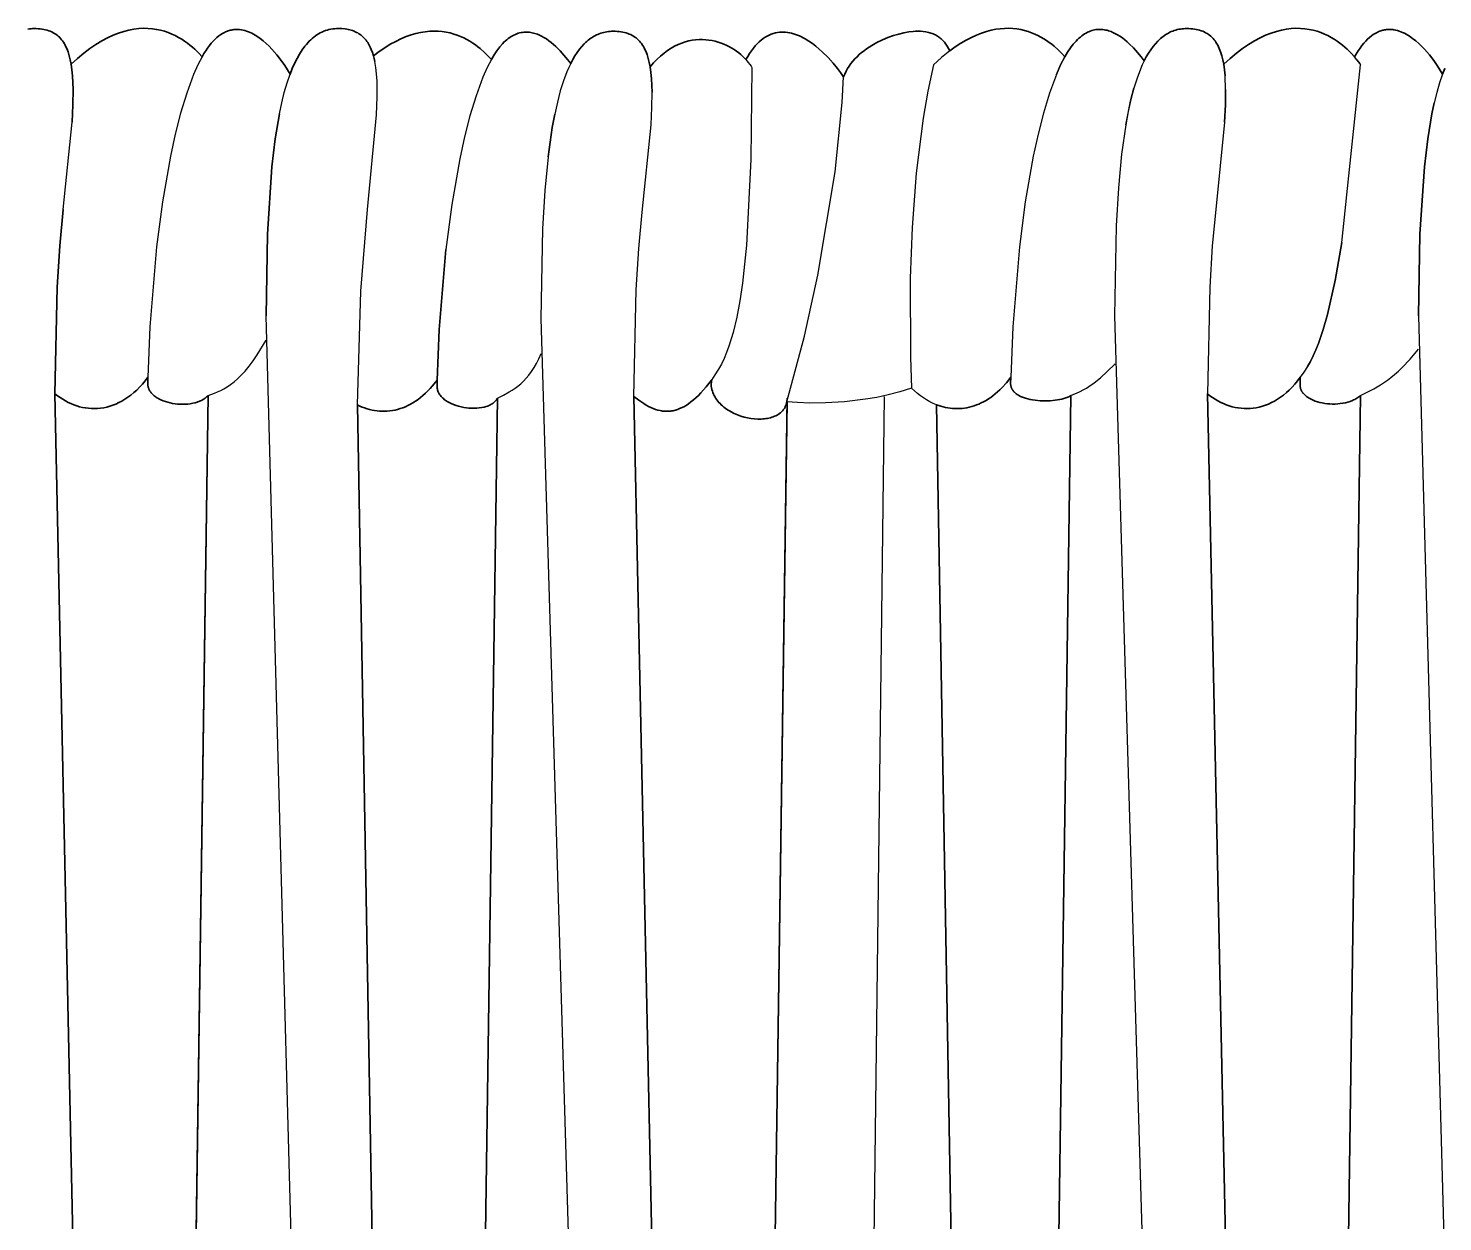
# Model space of a CAD drawing. Header units: millimetres. Extents: x 0 to 1881, y -1115 to 723.
# Drawn here: x 1250.3 to 1343.1, y -462.5 to -384.2 of the extents above; entities that cross this region are included whole.
import ezdxf

# ---------------------------------------------------------------- set-up
doc = ezdxf.new("R2010")
doc.units = ezdxf.units.MM
doc.layers.add('Blocks', color=7, linetype='Continuous')
doc.layers.add('Blocks$Inner', color=7, linetype='Continuous', lineweight=25, true_color=0x007f00)
doc.layers.add('Blocks$Outline', color=7, linetype='Continuous', lineweight=35, true_color=0xff3f3f)

# ---------------------------------------------------------------- blocks, each defined once
blk = doc.blocks.new('PK4 Lounge Chair Top')
at = {"layer": 'Blocks$Inner'}
for p, q in [((138.8, 282.122), (138.748, 282.216)), ((159.272, 80.002), (162.163, 282.222))]:
    blk.add_line(p, q, dxfattribs=at)
for points in [[(96.645, 226.919), (95.462, 282.337), (95.618, 289.338), (95.784, 292.056), (96.01, 294.424), (96.588, 300.17), (96.646, 301.297), (96.66, 302.304), (96.623, 303.194), (96.584, 303.596), (96.53, 303.969), (96.474, 304.256), (96.407, 304.524), (96.329, 304.772), (96.286, 304.89), (96.24, 305.002), (96.19, 305.11), (96.138, 305.213), (96.083, 305.311), (96.024, 305.405), (95.962, 305.494), (95.897, 305.578), (95.828, 305.657), (95.757, 305.732), (95.681, 305.802), (95.603, 305.868), (95.52, 305.929), (95.435, 305.985), (95.345, 306.037), (95.252, 306.084), (95.155, 306.127), (95.055, 306.165), (94.95, 306.199), (94.842, 306.228), (94.73, 306.252), (94.614, 306.273), (94.494, 306.288), (94.37, 306.299), (94.242, 306.306), (94.109, 306.308), (94.001, 306.306), (93.895, 306.3), (93.79, 306.29), (93.686, 306.276)], [(105.119, 304.454), (104.902, 304.694), (104.639, 304.953), (104.491, 305.087), (104.331, 305.221), (104.161, 305.353), (103.979, 305.484), (103.786, 305.61), (103.583, 305.731), (103.368, 305.845), (103.143, 305.95), (102.908, 306.045), (102.661, 306.129), (102.405, 306.2), (102.138, 306.256), (101.861, 306.296), (101.573, 306.319), (101.276, 306.323), (100.969, 306.307), (100.651, 306.268), (100.324, 306.206), (99.987, 306.119), (99.64, 306.006), (99.284, 305.865), (98.918, 305.694), (98.543, 305.493), (98.159, 305.259), (97.766, 304.991), (97.363, 304.688), (96.951, 304.347), (96.53, 303.969), (96.486, 303.931)], [(111.172, 219.808), (109.321, 287.451), (109.416, 292.82), (109.705, 297.222), (109.926, 299.074), (110.198, 300.702), (110.353, 301.434), (110.522, 302.111), (110.705, 302.735), (110.901, 303.307), (110.728, 303.597), (110.549, 303.873), (110.315, 304.206), (110.031, 304.574), (109.703, 304.954), (109.524, 305.141), (109.336, 305.323), (109.139, 305.497), (108.934, 305.66), (108.722, 305.808), (108.614, 305.877), (108.504, 305.941), (108.392, 305.999), (108.28, 306.053), (108.165, 306.101), (108.05, 306.143), (107.933, 306.179), (107.816, 306.208), (107.697, 306.23), (107.577, 306.245), (107.457, 306.252), (107.336, 306.251), (107.275, 306.248), (107.214, 306.242), (107.153, 306.234), (107.091, 306.224), (107.03, 306.211), (106.969, 306.197), (106.845, 306.16), (106.783, 306.138), (106.722, 306.113), (106.66, 306.086), (106.598, 306.057), (106.473, 305.99), (106.349, 305.911), (106.225, 305.822), (106.101, 305.721), (105.976, 305.608), (105.853, 305.483), (105.729, 305.345), (105.606, 305.194), (105.483, 305.03), (105.361, 304.853), (105.24, 304.661), (105.119, 304.454), (104.84, 303.918), (104.568, 303.298), (104.119, 302.076), (103.716, 300.76), (103.358, 299.369), (103.041, 297.924), (102.52, 294.946), (102.136, 291.983), (101.696, 286.729), (101.561, 283.418), (101.383, 283.187), (101.202, 282.972), (101.018, 282.771), (100.832, 282.584), (100.642, 282.411), (100.451, 282.253), (100.257, 282.108), (100.062, 281.977), (99.865, 281.86), (99.667, 281.755), (99.468, 281.663)], [(116.294, 226.919), (115.324, 281.603), (115.542, 289.083), (115.977, 294.424), (116.583, 300.645), (116.625, 301.827), (116.609, 302.864), (116.577, 303.329), (116.527, 303.759), (116.46, 304.155), (116.419, 304.339), (116.373, 304.516), (116.306, 304.735), (116.229, 304.939), (116.188, 305.036), (116.144, 305.13), (116.097, 305.219), (116.049, 305.305), (115.997, 305.388), (115.944, 305.467), (115.888, 305.542), (115.829, 305.614), (115.768, 305.682), (115.705, 305.746), (115.638, 305.807), (115.569, 305.865), (115.497, 305.919), (115.423, 305.969), (115.346, 306.016), (115.266, 306.059), (115.183, 306.099), (115.098, 306.136), (115.009, 306.169), (114.917, 306.198), (114.823, 306.224), (114.725, 306.246), (114.625, 306.265), (114.521, 306.281), (114.305, 306.301), (114.075, 306.308), (113.948, 306.305), (113.822, 306.297), (113.698, 306.283), (113.576, 306.263), (113.456, 306.237), (113.338, 306.206), (113.222, 306.169), (113.107, 306.126), (112.995, 306.078), (112.884, 306.023), (112.775, 305.963), (112.668, 305.897), (112.563, 305.824), (112.459, 305.746), (112.358, 305.663), (112.258, 305.573), (112.16, 305.477), (112.064, 305.375), (111.969, 305.267), (111.877, 305.153), (111.697, 304.907), (111.524, 304.637), (111.358, 304.341), (111.199, 304.022), (111.047, 303.677), (110.902, 303.305), (110.903, 303.304), (110.903, 303.302), (110.906, 303.298), (110.904, 303.3), (110.903, 303.302), (110.902, 303.304), (110.901, 303.307)], [(124.113, 304.277), (123.911, 304.501), (123.669, 304.742), (123.388, 304.991), (123.232, 305.116), (123.067, 305.239), (122.892, 305.359), (122.708, 305.475), (122.514, 305.586), (122.311, 305.69), (122.098, 305.786), (121.876, 305.873), (121.644, 305.95), (121.404, 306.016), (121.155, 306.069), (120.896, 306.108), (120.629, 306.133), (120.353, 306.14), (120.068, 306.131), (119.774, 306.102), (119.472, 306.053), (119.161, 305.984), (118.841, 305.891), (118.513, 305.776), (118.177, 305.635), (117.833, 305.468), (117.48, 305.274), (117.119, 305.052), (116.75, 304.799), (116.373, 304.516), (116.419, 304.34), (116.46, 304.155)], [(129.322, 304.009), (129.115, 304.284), (128.881, 304.569), (128.624, 304.855), (128.344, 305.132), (128.198, 305.265), (128.046, 305.391), (127.89, 305.511), (127.73, 305.622), (127.566, 305.725), (127.399, 305.816), (127.229, 305.896), (127.143, 305.931), (127.056, 305.962), (126.968, 305.99), (126.88, 306.015), (126.791, 306.035), (126.702, 306.052), (126.612, 306.064), (126.521, 306.072), (126.43, 306.076), (126.339, 306.075), (126.247, 306.069), (126.155, 306.058), (126.063, 306.043), (125.97, 306.022), (125.878, 305.995), (125.785, 305.964), (125.691, 305.926), (125.598, 305.883), (125.504, 305.834), (125.411, 305.778), (125.317, 305.717), (125.224, 305.649), (125.13, 305.574), (125.036, 305.493), (124.943, 305.405), (124.85, 305.31), (124.664, 305.098), (124.479, 304.856), (124.295, 304.583), (124.113, 304.277), (123.835, 303.741), (123.562, 303.12), (123.113, 301.899), (122.71, 300.583), (122.352, 299.192), (122.035, 297.747), (121.514, 294.769), (121.13, 291.806)], [(140.821, 304.277), (140.719, 304.39), (140.607, 304.502), (140.484, 304.613), (140.352, 304.721), (140.211, 304.827), (140.062, 304.928), (139.904, 305.025), (139.739, 305.117), (139.566, 305.203), (139.386, 305.282), (139.2, 305.354), (139.007, 305.418), (138.809, 305.472), (138.606, 305.517), (138.398, 305.551), (138.186, 305.574), (137.969, 305.585), (137.749, 305.583), (137.526, 305.567), (137.301, 305.538), (137.073, 305.493), (136.843, 305.432), (136.612, 305.355), (136.38, 305.261), (136.147, 305.148), (135.915, 305.017), (135.682, 304.866), (135.451, 304.695), (135.22, 304.503), (134.991, 304.289), (134.764, 304.052), (134.54, 303.792), (134.593, 303.419), (134.632, 303.017), (134.669, 302.127), (134.632, 303.018), (134.593, 303.419), (134.54, 303.792), (134.484, 304.079), (134.417, 304.347), (134.339, 304.596), (134.296, 304.713), (134.249, 304.825), (134.2, 304.933), (134.147, 305.036), (134.092, 305.134), (134.033, 305.228), (133.971, 305.317), (133.906, 305.401), (133.838, 305.48), (133.766, 305.555), (133.691, 305.625), (133.612, 305.691), (133.53, 305.752), (133.444, 305.808), (133.354, 305.86), (133.261, 305.907), (133.165, 305.95), (133.064, 305.988), (132.96, 306.022), (132.852, 306.051), (132.74, 306.075), (132.624, 306.096), (132.503, 306.111), (132.379, 306.122), (132.251, 306.129), (132.119, 306.131), (132.011, 306.129), (131.904, 306.123), (131.799, 306.113), (131.696, 306.099), (131.594, 306.081), (131.492, 306.058), (131.393, 306.032), (131.295, 306.001), (131.198, 305.967), (131.102, 305.928), (131.008, 305.885), (130.915, 305.838), (130.823, 305.787), (130.733, 305.731), (130.643, 305.672), (130.556, 305.608), (130.469, 305.54), (130.384, 305.468), (130.3, 305.391), (130.217, 305.311), (130.056, 305.137), (129.899, 304.946), (129.748, 304.737), (129.601, 304.512), (129.459, 304.269), (129.322, 304.009), (129.198, 303.749), (129.079, 303.473), (128.852, 302.874), (128.642, 302.21), (128.449, 301.48)], [(147.239, 303.127), (147.238, 303.128), (147.237, 303.13), (147.217, 303.163), (147.176, 303.224), (147.037, 303.42), (146.827, 303.696), (146.552, 304.029), (146.221, 304.397), (145.839, 304.777), (145.631, 304.964), (145.414, 305.146), (145.188, 305.32), (144.954, 305.483), (144.712, 305.632), (144.589, 305.7), (144.464, 305.764), (144.338, 305.823), (144.211, 305.876), (144.083, 305.924), (143.953, 305.966), (143.823, 306.002), (143.691, 306.031), (143.56, 306.054), (143.427, 306.068), (143.294, 306.075), (143.161, 306.074), (143.027, 306.065), (142.893, 306.047), (142.759, 306.02), (142.625, 305.983), (142.492, 305.937), (142.358, 305.88), (142.226, 305.813), (142.093, 305.735), (141.961, 305.645), (141.83, 305.544), (141.7, 305.431), (141.571, 305.306), (141.443, 305.168), (141.316, 305.018), (141.19, 304.854), (141.065, 304.676), (140.943, 304.484), (140.821, 304.277), (140.984, 304.083), (141.092, 303.944), (141.166, 303.84), (141.221, 303.754), (141.14, 297.707), (140.872, 292.098), (140.609, 289.594), (140.436, 288.442), (140.23, 287.365), (139.989, 286.37), (139.711, 285.464), (139.556, 285.047), (139.391, 284.654), (139.215, 284.287), (139.028, 283.947), (138.796, 283.58), (138.557, 283.241), (138.209, 282.795), (137.871, 282.407), (137.704, 282.235), (137.54, 282.076), (137.377, 281.932), (137.216, 281.8), (137.056, 281.683), (136.898, 281.578), (136.741, 281.486), (136.585, 281.408), (136.429, 281.341), (136.352, 281.313), (136.275, 281.287), (136.198, 281.264), (136.121, 281.245), (136.044, 281.228), (135.967, 281.215), (135.891, 281.204), (135.814, 281.196), (135.661, 281.188)], [(154.864, 281.369), (154.707, 281.364), (154.551, 281.367), (154.396, 281.376), (154.241, 281.391), (154.087, 281.413), (153.935, 281.442), (153.783, 281.477), (153.632, 281.518), (153.483, 281.565), (153.335, 281.619), (153.115, 281.71), (152.898, 281.815), (152.687, 281.932), (152.479, 282.062), (152.277, 282.204), (152.08, 282.357), (151.889, 282.522), (151.705, 282.698), (150.932, 282.461), (150.167, 282.264), (149.416, 282.104), (148.682, 281.979), (147.297, 281.813), (146.058, 281.74), (145.012, 281.732), (144.207, 281.761), (143.507, 281.817), (144.665, 286.121), (145.557, 290.126), (146.676, 296.9), (147.143, 301.46), (147.237, 303.13), (147.314, 303.318), (147.401, 303.5), (147.499, 303.676), (147.607, 303.845), (147.724, 304.008), (147.849, 304.165), (147.982, 304.315), (148.122, 304.46), (148.268, 304.598), (148.421, 304.73), (148.58, 304.856), (148.743, 304.976), (148.91, 305.09), (149.081, 305.198), (149.431, 305.396), (149.788, 305.57), (150.148, 305.72), (150.505, 305.846), (150.855, 305.949), (151.193, 306.029), (151.513, 306.086), (151.812, 306.12), (151.952, 306.128), (152.084, 306.131), (152.28, 306.126), (152.467, 306.111), (152.644, 306.086), (152.729, 306.07), (152.812, 306.051), (152.893, 306.03), (152.972, 306.006), (153.049, 305.98), (153.123, 305.951), (153.196, 305.919), (153.266, 305.886), (153.334, 305.849), (153.401, 305.81), (153.465, 305.769), (153.527, 305.725), (153.588, 305.678), (153.646, 305.629), (153.703, 305.577), (153.757, 305.523), (153.81, 305.466), (153.861, 305.407), (153.91, 305.345), (153.957, 305.28), (154.002, 305.214), (154.046, 305.144), (154.129, 304.997), (154.204, 304.84), (153.675, 304.417), (153.131, 303.931), (152.761, 302.206), (152.453, 300.429), (152.002, 296.808), (151.736, 293.249), (151.613, 289.932), (151.626, 284.747), (151.705, 282.698)], [(154.204, 304.84), (154.572, 305.105), (154.932, 305.34), (155.284, 305.547), (155.628, 305.727), (155.964, 305.881), (156.292, 306.009), (156.612, 306.114), (156.924, 306.196), (157.227, 306.257), (157.522, 306.298), (157.809, 306.32), (158.087, 306.324), (158.357, 306.311), (158.618, 306.283), (158.87, 306.24), (159.113, 306.184), (159.348, 306.116), (159.574, 306.037), (159.791, 305.949), (159.998, 305.852), (160.197, 305.748), (160.387, 305.638), (160.567, 305.522), (160.738, 305.403), (160.9, 305.281), (161.052, 305.158), (161.328, 304.912), (161.565, 304.675), (161.764, 304.454), (161.485, 303.918), (161.213, 303.298), (160.764, 302.076), (160.361, 300.76), (160.003, 299.369), (159.685, 297.924), (159.165, 294.946), (158.781, 291.983), (158.341, 286.729), (158.206, 283.418), (157.926, 283.063), (157.639, 282.745), (157.492, 282.599), (157.345, 282.462), (157.195, 282.333), (157.045, 282.213), (156.893, 282.101), (156.74, 281.998), (156.587, 281.903), (156.432, 281.816), (156.276, 281.737), (156.121, 281.666), (155.964, 281.603), (155.807, 281.547), (155.65, 281.499), (155.492, 281.458), (155.335, 281.425), (155.178, 281.399), (155.021, 281.381), (154.863, 281.369), (154.707, 281.364), (154.551, 281.367)], [(161.213, 303.298), (161.485, 303.918), (161.764, 304.454), (161.946, 304.76), (162.13, 305.032), (162.315, 305.274), (162.408, 305.384), (162.501, 305.486), (162.594, 305.582), (162.687, 305.67), (162.781, 305.751), (162.874, 305.826), (162.968, 305.894), (163.062, 305.955), (163.155, 306.011), (163.249, 306.06), (163.342, 306.103), (163.435, 306.141), (163.528, 306.172), (163.621, 306.199), (163.714, 306.219), (163.806, 306.235), (163.898, 306.246), (163.99, 306.252), (164.081, 306.253), (164.172, 306.249), (164.262, 306.241), (164.352, 306.229), (164.442, 306.212), (164.531, 306.192), (164.619, 306.167), (164.707, 306.139), (164.793, 306.108), (164.88, 306.073), (165.05, 305.993), (165.217, 305.901), (165.381, 305.799), (165.541, 305.688), (165.697, 305.568), (165.848, 305.442), (165.995, 305.309), (166.275, 305.032), (166.532, 304.746), (166.766, 304.461), (166.973, 304.186), (166.849, 303.926), (166.73, 303.65), (166.503, 303.051), (166.293, 302.387)], [(172.19, 303.969), (172.244, 303.596), (172.283, 303.194), (172.244, 303.596), (172.19, 303.969), (172.135, 304.256), (172.068, 304.524), (171.99, 304.772), (171.946, 304.89), (171.9, 305.002), (171.851, 305.11), (171.798, 305.213), (171.743, 305.311), (171.684, 305.405), (171.622, 305.494), (171.557, 305.578), (171.489, 305.657), (171.417, 305.732), (171.342, 305.802), (171.263, 305.868), (171.181, 305.929), (171.095, 305.985), (171.005, 306.037), (170.912, 306.084), (170.816, 306.127), (170.715, 306.165), (170.611, 306.199), (170.503, 306.228), (170.391, 306.252), (170.274, 306.273), (170.154, 306.288), (170.03, 306.299), (169.902, 306.306), (169.77, 306.308), (169.662, 306.306), (169.555, 306.3), (169.45, 306.29), (169.347, 306.276), (169.244, 306.258), (169.143, 306.235), (169.044, 306.209), (168.945, 306.178), (168.848, 306.144), (168.753, 306.105), (168.658, 306.062), (168.566, 306.015), (168.474, 305.964), (168.383, 305.908), (168.294, 305.849), (168.207, 305.785), (168.12, 305.717), (168.035, 305.645), (167.868, 305.488), (167.707, 305.314), (167.55, 305.123), (167.399, 304.914), (167.252, 304.689), (167.11, 304.446), (166.973, 304.186)], [(179.941, 292.274), (179.513, 289.771), (179.006, 287.542), (178.718, 286.547), (178.404, 285.641), (178.237, 285.224), (178.063, 284.831), (177.882, 284.464), (177.692, 284.124), (177.882, 284.464), (178.063, 284.831), (178.237, 285.223), (178.404, 285.641), (178.718, 286.547), (179.006, 287.542), (179.513, 289.771), (179.941, 292.274), (181.179, 303.931), (181.123, 304.017), (181.05, 304.121), (180.941, 304.26), (180.779, 304.454), (180.562, 304.694), (180.299, 304.953), (180.151, 305.087), (179.991, 305.221), (179.821, 305.353), (179.639, 305.484), (179.446, 305.61), (179.243, 305.731), (179.028, 305.845), (178.803, 305.95), (178.568, 306.045), (178.322, 306.129), (178.065, 306.2), (177.798, 306.256), (177.521, 306.296), (177.234, 306.319), (176.936, 306.323), (176.629, 306.307), (176.311, 306.268), (175.984, 306.206), (175.647, 306.119), (175.301, 306.006), (174.944, 305.865), (174.579, 305.694), (174.204, 305.493), (173.819, 305.259), (173.426, 304.991), (173.023, 304.688), (172.611, 304.347), (172.19, 303.969), (172.146, 303.931)], [(186.561, 303.307), (186.564, 303.302), (186.564, 303.301), (186.566, 303.298), (186.561, 303.307), (186.388, 303.597), (186.209, 303.873), (185.975, 304.207), (185.691, 304.575), (185.363, 304.954), (185.184, 305.142), (184.995, 305.324), (184.799, 305.498), (184.594, 305.66), (184.382, 305.809), (184.274, 305.877), (184.164, 305.941), (184.052, 306), (183.939, 306.053), (183.825, 306.101), (183.71, 306.144), (183.593, 306.179), (183.475, 306.209), (183.357, 306.231), (183.297, 306.239), (183.237, 306.245), (183.117, 306.252), (182.996, 306.251), (182.935, 306.248), (182.874, 306.242), (182.813, 306.234), (182.751, 306.224), (182.69, 306.211), (182.629, 306.197), (182.567, 306.18), (182.505, 306.16), (182.443, 306.138), (182.381, 306.113), (182.257, 306.057), (182.133, 305.989), (182.009, 305.911), (181.885, 305.822), (181.761, 305.721), (181.637, 305.608), (181.513, 305.483), (181.389, 305.345), (181.266, 305.194), (181.143, 305.03), (181.021, 304.853), (180.779, 304.454)], [(186.706, 303.677), (186.561, 303.307), (186.365, 302.735), (186.182, 302.111), (186.013, 301.434), (185.858, 300.702), (185.586, 299.074), (185.366, 297.222), (185.076, 292.82), (184.982, 287.451), (186.832, 219.806), (185.345, 83.698), (185.455, 83.693), (185.566, 83.684), (185.788, 83.654), (186.013, 83.608), (186.238, 83.546), (186.35, 83.509), (186.462, 83.467), (186.685, 83.373)], [(96.53, 303.969), (96.584, 303.596), (96.623, 303.194), (96.66, 302.304), (96.646, 301.297), (96.588, 300.17)], [(141.092, 303.944), (141.166, 303.84), (141.221, 303.754), (141.14, 297.707), (140.872, 292.098), (140.609, 289.594), (140.436, 288.442)], [(180.941, 304.26), (181.05, 304.121), (181.123, 304.017), (181.179, 303.931)], [(128.852, 302.874), (128.642, 302.21), (128.449, 301.481), (128.272, 300.685), (128.112, 299.821), (127.839, 297.889), (127.629, 295.676), (127.481, 293.174), (127.365, 287.274), (129.977, 200.186)], [(172.248, 300.17), (172.307, 301.297), (172.32, 302.304), (172.283, 303.194)], [(104.119, 302.076), (103.716, 300.76), (103.358, 299.369)], [(133.627, 289.161), (133.793, 291.879), (134.02, 294.247), (134.597, 299.993), (134.656, 301.12), (134.669, 302.127)], [(160.764, 302.076), (160.361, 300.76), (160.003, 299.369)], [(165.762, 299.998), (166.099, 301.658), (166.293, 302.387), (166.1, 301.657), (165.923, 300.862), (165.762, 299.998), (165.49, 298.066), (165.28, 295.853), (165.132, 293.351), (165.016, 287.451), (167.627, 200.363), (166.327, 83.456), (166.449, 83.405), (166.571, 83.349), (166.81, 83.222), (166.928, 83.152), (167.044, 83.077), (167.159, 82.997), (167.272, 82.912)], [(172.32, 302.304), (172.307, 301.297), (172.248, 300.17), (171.671, 294.424), (171.444, 292.056), (171.278, 289.338), (171.123, 282.337), (172.305, 226.919), (178.009, 63.23), (178.022, 62.425), (178.002, 61.682)], [(184.982, 287.451), (185.076, 292.82), (185.366, 297.222), (185.586, 299.074), (185.858, 300.702), (186.013, 301.434)], [(110.198, 300.702), (109.926, 299.074), (109.705, 297.222), (109.416, 292.82), (109.321, 287.451)], [(127.839, 297.889), (128.112, 299.822), (128.272, 300.685)], [(96.01, 294.424), (95.784, 292.056), (95.618, 289.338), (95.462, 282.337), (95.629, 282.208), (95.799, 282.087), (95.973, 281.974), (96.151, 281.871), (96.332, 281.776), (96.515, 281.691), (96.702, 281.615), (96.891, 281.548), (97.082, 281.492), (97.275, 281.446), (97.47, 281.41), (97.667, 281.384), (97.865, 281.369), (98.064, 281.365), (98.264, 281.373), (98.465, 281.391), (98.666, 281.422), (98.867, 281.464), (99.068, 281.518), (99.268, 281.584), (99.468, 281.663), (99.667, 281.755), (99.865, 281.86), (100.062, 281.977), (100.257, 282.108), (100.451, 282.253), (100.642, 282.411), (100.832, 282.584), (101.018, 282.771), (101.202, 282.972), (101.383, 283.187)], [(116.117, 281.307), (115.955, 281.352), (115.794, 281.405), (115.636, 281.464), (115.479, 281.53), (115.324, 281.603), (115.542, 289.083), (115.977, 294.424)], [(135.585, 281.189), (135.509, 281.192), (135.356, 281.207), (135.203, 281.233), (135.05, 281.269), (134.896, 281.315), (134.742, 281.372), (134.587, 281.438), (134.431, 281.514), (134.275, 281.599), (134.117, 281.694), (133.797, 281.91), (133.472, 282.16), (133.627, 289.161), (133.793, 291.879), (134.02, 294.247)], [(102.136, 291.983), (101.696, 286.729), (101.561, 283.418), (101.557, 283.014), (101.557, 282.982), (101.559, 282.95), (101.562, 282.918), (101.565, 282.886), (101.57, 282.855), (101.576, 282.824), (101.583, 282.794), (101.59, 282.764), (101.599, 282.734), (101.609, 282.705), (101.62, 282.676), (101.632, 282.648), (101.644, 282.619), (101.658, 282.592), (101.673, 282.564), (101.688, 282.537), (101.704, 282.511), (101.721, 282.484), (101.758, 282.433), (101.778, 282.408), (101.798, 282.383), (101.82, 282.358), (101.842, 282.334), (101.865, 282.311), (101.888, 282.288), (101.937, 282.242), (101.989, 282.199), (102.044, 282.157), (102.101, 282.116), (102.161, 282.077), (102.223, 282.04), (102.287, 282.004), (102.422, 281.938), (102.564, 281.878), (102.713, 281.825), (102.867, 281.779), (103.026, 281.74), (103.188, 281.708), (103.353, 281.683), (103.52, 281.665), (103.688, 281.654), (103.856, 281.651), (104.022, 281.655), (104.187, 281.667), (104.349, 281.687), (104.507, 281.714), (104.66, 281.749), (104.808, 281.792), (104.948, 281.843), (105.016, 281.872), (105.081, 281.902), (105.145, 281.935), (105.206, 281.97), (105.265, 282.007), (105.321, 282.045), (105.375, 282.086), (105.425, 282.13), (105.473, 282.175), (105.518, 282.222), (105.929, 282.372), (106.137, 282.456), (106.346, 282.551), (106.559, 282.66), (106.776, 282.788), (106.997, 282.937), (107.225, 283.112), (107.458, 283.316), (107.699, 283.553), (107.947, 283.826), (108.205, 284.14), (108.472, 284.497), (108.749, 284.901), (109.337, 285.866)], [(120.253, 282.861), (120.556, 283.241), (120.69, 286.553), (121.13, 291.806), (120.69, 286.552), (120.556, 283.241), (120.551, 282.838), (120.551, 282.803), (120.552, 282.795), (120.551, 282.792), (120.552, 282.79), (120.552, 282.788), (120.552, 282.786), (120.553, 282.769), (120.555, 282.736), (120.555, 282.734), (120.556, 282.732), (120.556, 282.729), (120.556, 282.727), (120.556, 282.725), (120.557, 282.723), (120.557, 282.721), (120.557, 282.719), (120.559, 282.702), (120.57, 282.637), (120.578, 282.605), (120.586, 282.573), (120.596, 282.542), (120.606, 282.511), (120.631, 282.45), (120.659, 282.391), (120.675, 282.361), (120.692, 282.333), (120.728, 282.276), (120.768, 282.221), (120.812, 282.168), (120.859, 282.117), (120.909, 282.067), (120.963, 282.019), (121.019, 281.972), (121.078, 281.927), (121.141, 281.884), (121.205, 281.842), (121.341, 281.765), (121.486, 281.693), (121.638, 281.63), (121.797, 281.573), (121.961, 281.524), (122.129, 281.482), (122.3, 281.448), (122.472, 281.422), (122.646, 281.403), (122.818, 281.393), (122.99, 281.391), (123.158, 281.397), (123.323, 281.411), (123.483, 281.434), (123.637, 281.466), (123.783, 281.506), (123.853, 281.53), (123.921, 281.555), (123.987, 281.583), (124.05, 281.614), (124.111, 281.646), (124.168, 281.681), (124.223, 281.718), (124.275, 281.758), (124.299, 281.779), (124.323, 281.8), (124.346, 281.822), (124.368, 281.844), (124.39, 281.867), (124.41, 281.891), (124.448, 281.94), (124.482, 281.991), (124.498, 282.018), (124.512, 282.045)], [(139.711, 285.464), (139.556, 285.047), (139.391, 284.654), (139.215, 284.287), (139.028, 283.947)], [(175.722, 281.977), (175.918, 282.108), (176.111, 282.253), (176.303, 282.412), (176.492, 282.584), (176.679, 282.771), (176.863, 282.972), (177.044, 283.188), (177.221, 283.418), (177.217, 283.014), (177.213, 282.984), (177.211, 282.955), (177.209, 282.925), (177.208, 282.896), (177.209, 282.867), (177.211, 282.838), (177.213, 282.81), (177.217, 282.782), (177.222, 282.754), (177.223, 282.752), (177.223, 282.748), (177.224, 282.744), (177.225, 282.741), (177.225, 282.739), (177.226, 282.736), (177.226, 282.734), (177.227, 282.731), (177.227, 282.728), (177.228, 282.727), (177.235, 282.699), (177.243, 282.673), (177.251, 282.646), (177.261, 282.62), (177.272, 282.594), (177.277, 282.581), (177.283, 282.568), (177.296, 282.542), (177.297, 282.54), (177.299, 282.537), (177.3, 282.535), (177.301, 282.532), (177.303, 282.529), (177.304, 282.527), (177.305, 282.524), (177.307, 282.521), (177.309, 282.518), (177.323, 282.492), (177.339, 282.468), (177.355, 282.443), (177.372, 282.42), (177.38, 282.408), (177.385, 282.401), (177.387, 282.399), (177.388, 282.398), (177.39, 282.396), (177.391, 282.394), (177.393, 282.392), (177.394, 282.39), (177.396, 282.388), (177.398, 282.385), (177.404, 282.378), (177.406, 282.376), (177.407, 282.374), (177.447, 282.327), (177.49, 282.283), (177.536, 282.24), (177.584, 282.199), (177.636, 282.159), (177.69, 282.12), (177.746, 282.083), (177.805, 282.047), (177.93, 281.98), (178.064, 281.918), (178.205, 281.863), (178.353, 281.815), (178.507, 281.773), (178.666, 281.737), (178.829, 281.709), (178.995, 281.687), (179.164, 281.673), (179.334, 281.666), (179.505, 281.667), (179.676, 281.675), (179.846, 281.692), (180.013, 281.716), (180.178, 281.749), (180.339, 281.79), (180.496, 281.839), (180.647, 281.898), (180.72, 281.93), (180.792, 281.965), (180.861, 282.002), (180.929, 282.041), (180.995, 282.083), (181.058, 282.127), (181.12, 282.173), (181.179, 282.222), (182.041, 282.665), (182.483, 282.926), (182.938, 283.235), (183.172, 283.413), (183.411, 283.608), (183.656, 283.823), (183.907, 284.061), (184.428, 284.609), (184.982, 285.269)], [(121.391, 60.199), (121.343, 60.359), (121.522, 72.835), (124.512, 282.045), (124.902, 282.244), (125.29, 282.459), (125.481, 282.577), (125.671, 282.705), (125.859, 282.846), (126.044, 283), (126.227, 283.171), (126.406, 283.359), (126.581, 283.568), (126.753, 283.798), (126.921, 284.053), (127.084, 284.333), (127.241, 284.642), (127.394, 284.981)], [(158.206, 283.418), (158.202, 283.014), (158.202, 282.985), (158.203, 282.977), (158.203, 282.972), (158.203, 282.97), (158.203, 282.968), (158.203, 282.966), (158.203, 282.964), (158.204, 282.961), (158.204, 282.957), (158.204, 282.955), (158.207, 282.926), (158.211, 282.897), (158.215, 282.869), (158.221, 282.841), (158.228, 282.814), (158.236, 282.787), (158.237, 282.784), (158.238, 282.781), (158.239, 282.777), (158.24, 282.774), (158.245, 282.761), (158.254, 282.734), (158.265, 282.709), (158.271, 282.696), (158.274, 282.69), (158.275, 282.687), (158.276, 282.684), (158.289, 282.659), (158.302, 282.634), (158.316, 282.61), (158.332, 282.587), (158.339, 282.575), (158.34, 282.574), (158.343, 282.571), (158.345, 282.568), (158.346, 282.566), (158.348, 282.564), (158.349, 282.562), (158.351, 282.559), (158.352, 282.558), (158.354, 282.555), (158.355, 282.553), (158.357, 282.551), (158.358, 282.549), (158.359, 282.548), (158.361, 282.545), (158.362, 282.543), (158.365, 282.541), (158.365, 282.539), (158.368, 282.536), (158.37, 282.534), (158.371, 282.532), (158.373, 282.529), (158.375, 282.527), (158.376, 282.525), (158.379, 282.523), (158.38, 282.521), (158.382, 282.518), (158.401, 282.496), (158.44, 282.454), (158.461, 282.433), (158.482, 282.412), (158.527, 282.373), (158.576, 282.335), (158.627, 282.299), (158.68, 282.264), (158.736, 282.23), (158.795, 282.199), (158.855, 282.168), (158.918, 282.14), (159.05, 282.087), (159.19, 282.04), (159.336, 281.999), (159.488, 281.964), (159.644, 281.934), (159.804, 281.91), (160.133, 281.879), (160.466, 281.869), (160.796, 281.88), (161.117, 281.911), (161.272, 281.933), (161.422, 281.961), (161.566, 281.993), (161.702, 282.03), (161.831, 282.072), (161.952, 282.117), (162.063, 282.168), (162.114, 282.194), (162.163, 282.222), (162.718, 282.458), (163.016, 282.612), (163.175, 282.704), (163.34, 282.809), (163.698, 283.063), (164.099, 283.388), (164.551, 283.8), (165.062, 284.312)], [(138.625, 282.515), (138.594, 282.62), (138.57, 282.727), (138.552, 282.838), (138.557, 283.241)], [(177.692, 284.124), (177.461, 283.757), (177.221, 283.418), (177.044, 283.188), (176.863, 282.972)], [(119.785, 282.368), (119.943, 282.522), (120.099, 282.686), (120.253, 282.861), (120.099, 282.686), (119.943, 282.522), (119.784, 282.368), (119.624, 282.224), (119.463, 282.09), (119.3, 281.966), (119.135, 281.852), (118.97, 281.747), (118.803, 281.652), (118.636, 281.566), (118.803, 281.652), (118.97, 281.747), (119.135, 281.852), (119.3, 281.966), (119.463, 282.09), (119.624, 282.224)], [(138.209, 282.795), (137.871, 282.407), (137.704, 282.235), (137.54, 282.076), (137.377, 281.931), (137.216, 281.8), (137.056, 281.683), (136.898, 281.578), (136.741, 281.487), (136.585, 281.408), (136.429, 281.341), (136.275, 281.287)], [(157.492, 282.599), (157.345, 282.462), (157.195, 282.333)], [(172.936, 281.446), (172.742, 281.492), (172.551, 281.549), (172.362, 281.615), (172.176, 281.691), (171.992, 281.776), (171.811, 281.871), (171.634, 281.974), (171.459, 282.087), (171.289, 282.208), (171.123, 282.337), (171.289, 282.208), (171.459, 282.087), (171.634, 281.974)], [(176.303, 282.412), (176.111, 282.253), (175.918, 282.108), (175.722, 281.977), (175.526, 281.86), (175.327, 281.755), (175.128, 281.663), (174.928, 281.584)], [(105.518, 282.222), (102.349, 60.536), (102.439, 60.236), (102.539, 59.949), (102.651, 59.672), (102.772, 59.408), (102.651, 59.672), (102.54, 59.949), (102.439, 60.236), (102.349, 60.536)], [(116.611, 281.215), (116.445, 281.238), (116.28, 281.269), (116.117, 281.307), (115.955, 281.352), (115.794, 281.405), (115.636, 281.464), (115.479, 281.53), (115.324, 281.603)], [(118.636, 281.566), (118.468, 281.489), (118.299, 281.422), (118.13, 281.363), (117.96, 281.313), (118.13, 281.363), (118.299, 281.422)], [(134.117, 281.694), (133.797, 281.91), (133.472, 282.16), (134.654, 226.742), (140.359, 63.053), (140.371, 62.181), (140.344, 61.382), (140.281, 60.656), (140.183, 60), (140.281, 60.656), (140.344, 61.382), (140.371, 62.181), (140.359, 63.053)], [(134.275, 281.599), (134.431, 281.514), (134.587, 281.438)], [(143.43, 281.536), (143.412, 281.496), (143.393, 281.456), (143.372, 281.418), (143.35, 281.381), (143.327, 281.345), (143.302, 281.31), (143.276, 281.275), (143.221, 281.21), (143.161, 281.148), (143.096, 281.091), (143.062, 281.063), (143.026, 281.037), (142.99, 281.012), (142.953, 280.987), (142.876, 280.941), (142.795, 280.899), (142.71, 280.86), (142.622, 280.826), (142.531, 280.794), (142.438, 280.767), (142.341, 280.743), (142.242, 280.723), (142.141, 280.707), (142.037, 280.694), (141.932, 280.685), (141.825, 280.679), (141.606, 280.678), (141.384, 280.691), (141.159, 280.718), (140.933, 280.758), (140.708, 280.812), (140.485, 280.878), (140.266, 280.957), (140.053, 281.049), (139.847, 281.154), (139.65, 281.27), (139.555, 281.333), (139.463, 281.399), (139.375, 281.468), (139.289, 281.54), (139.207, 281.614), (139.129, 281.692), (139.055, 281.772), (138.984, 281.855), (138.918, 281.941), (138.857, 282.03), (138.8, 282.122), (138.857, 282.03), (138.918, 281.941), (138.984, 281.855), (139.055, 281.772), (139.129, 281.692), (139.207, 281.614)], [(140.359, 60.359), (143.528, 282.045), (143.524, 281.943), (143.52, 281.894), (143.514, 281.846), (143.507, 281.798), (143.498, 281.752), (143.487, 281.707), (143.475, 281.662), (143.462, 281.619), (143.447, 281.577), (143.43, 281.536), (143.447, 281.577), (143.462, 281.619), (143.475, 281.662), (143.487, 281.707), (143.498, 281.752), (143.507, 281.798), (143.514, 281.846), (143.52, 281.894), (143.524, 281.943), (143.527, 281.994), (143.528, 282.045)], [(142.531, 280.794), (142.622, 280.826), (142.71, 280.86), (142.795, 280.899), (142.876, 280.941), (142.953, 280.987), (143.027, 281.037), (143.096, 281.091), (143.161, 281.148), (143.221, 281.21), (143.235, 281.226), (143.249, 281.242), (143.276, 281.275), (143.302, 281.31), (143.327, 281.345), (143.35, 281.381), (143.372, 281.418), (143.393, 281.456), (143.412, 281.496)], [(154.174, 62.1), (154.104, 62.598), (154.05, 63.116), (153.446, 82.149), (149.181, 219.631), (149.232, 224.999), (149.931, 282.16)], [(153.783, 281.477), (153.632, 281.518), (153.483, 281.565), (153.335, 281.619), (154.303, 226.742), (159.272, 80.002), (159.849, 63.053), (159.857, 61.92), (159.835, 61.401), (159.797, 60.914), (159.744, 60.457), (159.676, 60.031), (159.595, 59.635), (159.502, 59.269), (159.377, 58.876), (159.308, 58.695), (159.236, 58.524), (159.161, 58.363), (159.082, 58.212), (159, 58.07), (158.914, 57.939), (158.826, 57.817), (158.735, 57.704), (158.642, 57.601)], [(155.335, 281.425), (155.178, 281.399), (155.021, 281.381)], [(156.893, 282.101), (156.74, 281.998), (156.587, 281.903), (156.432, 281.816), (156.276, 281.737), (156.12, 281.666)], [(173.131, 281.41), (173.328, 281.384), (173.526, 281.369), (173.725, 281.365), (173.924, 281.373), (174.125, 281.391), (174.326, 281.422), (174.527, 281.464), (174.728, 281.518), (174.928, 281.584), (174.728, 281.518), (174.527, 281.464), (174.326, 281.422), (174.125, 281.391), (173.924, 281.373), (173.725, 281.365), (173.526, 281.369), (173.328, 281.384), (173.131, 281.41), (172.936, 281.446), (172.742, 281.492), (172.551, 281.549), (172.362, 281.615), (172.176, 281.691)], [(181.179, 282.222), (178.009, 60.536), (178.093, 60.256), (178.186, 59.985), (178.289, 59.725), (178.4, 59.476), (178.519, 59.237), (178.647, 59.009), (178.781, 58.793), (178.923, 58.59), (179.071, 58.398), (179.225, 58.219), (179.384, 58.053), (179.549, 57.9)], [(117.96, 281.313), (117.791, 281.272), (117.621, 281.239), (117.452, 281.215), (117.282, 281.199), (117.113, 281.191), (116.945, 281.191), (116.778, 281.199), (116.611, 281.215), (116.445, 281.238), (116.28, 281.269)], [(135.967, 281.215), (135.891, 281.204), (135.814, 281.196), (135.738, 281.191), (135.661, 281.188), (135.585, 281.189), (135.509, 281.192), (135.432, 281.198), (135.356, 281.207), (135.28, 281.219), (135.203, 281.233)], [(141.159, 280.718), (140.933, 280.758), (140.708, 280.812), (140.485, 280.878), (140.266, 280.957), (140.053, 281.049), (139.847, 281.154), (139.747, 281.21), (139.65, 281.27), (139.555, 281.333)], [(141.606, 280.678), (141.825, 280.679), (142.037, 280.694), (142.141, 280.707), (142.242, 280.724), (142.341, 280.743)]]:
    blk.add_lwpolyline(points, dxfattribs=at)
blk.add_lwpolyline([(138.66, 282.412), (138.624, 282.515), (138.66, 282.412), (138.702, 282.313), (138.748, 282.216), (138.702, 282.313)], close=True, dxfattribs=at)
at = {"layer": 'Blocks$Outline'}
for points in [[(93.686, 306.276), (93.79, 306.29), (93.895, 306.3), (94.001, 306.306), (94.109, 306.308), (94.242, 306.306), (94.37, 306.299), (94.494, 306.288), (94.614, 306.273), (94.73, 306.252), (94.842, 306.228), (94.95, 306.199), (95.055, 306.165), (95.155, 306.127), (95.252, 306.084), (95.345, 306.037), (95.435, 305.985), (95.52, 305.929), (95.603, 305.868), (95.681, 305.802), (95.757, 305.732), (95.828, 305.657), (95.897, 305.578), (95.962, 305.494), (96.024, 305.405), (96.083, 305.311), (96.138, 305.213), (96.19, 305.11), (96.24, 305.002), (96.286, 304.89), (96.329, 304.772), (96.407, 304.524), (96.474, 304.256), (96.53, 303.969), (96.951, 304.347), (97.363, 304.688), (97.766, 304.991), (98.159, 305.259), (98.543, 305.493), (98.918, 305.694), (99.284, 305.865), (99.64, 306.006), (99.987, 306.119), (100.324, 306.206), (100.651, 306.268), (100.969, 306.307), (101.276, 306.323), (101.573, 306.319), (101.861, 306.296), (102.138, 306.256), (102.405, 306.2), (102.661, 306.129), (102.908, 306.045), (103.143, 305.95), (103.368, 305.845), (103.583, 305.731), (103.786, 305.61), (103.979, 305.484), (104.161, 305.353), (104.331, 305.221), (104.491, 305.087), (104.639, 304.953), (104.902, 304.694), (105.119, 304.454), (105.24, 304.661), (105.361, 304.853), (105.483, 305.03), (105.606, 305.194), (105.729, 305.345), (105.853, 305.483), (105.976, 305.608), (106.101, 305.721), (106.225, 305.822), (106.349, 305.911), (106.473, 305.99), (106.598, 306.057), (106.66, 306.086), (106.722, 306.113), (106.783, 306.138), (106.845, 306.16), (106.969, 306.197), (107.03, 306.211), (107.091, 306.224), (107.153, 306.234), (107.214, 306.242), (107.275, 306.248), (107.336, 306.251), (107.457, 306.252), (107.577, 306.245), (107.697, 306.23), (107.816, 306.208), (107.933, 306.179), (108.05, 306.143), (108.165, 306.101), (108.28, 306.053), (108.392, 305.999), (108.504, 305.941), (108.614, 305.877), (108.722, 305.808), (108.934, 305.66), (109.139, 305.497), (109.336, 305.323), (109.524, 305.141), (109.703, 304.954), (110.031, 304.574), (110.315, 304.206), (110.549, 303.873), (110.728, 303.597), (110.901, 303.307), (110.902, 303.305), (111.047, 303.677), (111.199, 304.022), (111.358, 304.341), (111.524, 304.637), (111.697, 304.907), (111.877, 305.153), (111.969, 305.267), (112.064, 305.375), (112.16, 305.477), (112.258, 305.573), (112.358, 305.663), (112.459, 305.746), (112.563, 305.824), (112.668, 305.897), (112.775, 305.963), (112.884, 306.023), (112.995, 306.078), (113.107, 306.126), (113.222, 306.169), (113.338, 306.206), (113.456, 306.237), (113.576, 306.263), (113.698, 306.283), (113.822, 306.297), (113.948, 306.305), (114.075, 306.308), (114.305, 306.301), (114.521, 306.281), (114.625, 306.265), (114.725, 306.246), (114.823, 306.224), (114.917, 306.198), (115.009, 306.169), (115.098, 306.136), (115.183, 306.099), (115.266, 306.059), (115.346, 306.016), (115.423, 305.969), (115.497, 305.919), (115.569, 305.865), (115.638, 305.807), (115.705, 305.746), (115.768, 305.682), (115.829, 305.614), (115.888, 305.542), (115.944, 305.467), (115.997, 305.388), (116.049, 305.305), (116.097, 305.219), (116.144, 305.13), (116.188, 305.036), (116.229, 304.939), (116.306, 304.735), (116.373, 304.516), (116.75, 304.799), (117.119, 305.052), (117.48, 305.274), (117.833, 305.468), (118.177, 305.635), (118.513, 305.776), (118.841, 305.891), (119.161, 305.984), (119.472, 306.053), (119.774, 306.102), (120.068, 306.131), (120.353, 306.14), (120.629, 306.133), (120.896, 306.108), (121.155, 306.069), (121.404, 306.016), (121.644, 305.95), (121.876, 305.873), (122.098, 305.786), (122.311, 305.69), (122.514, 305.586), (122.708, 305.475), (122.892, 305.359), (123.067, 305.239), (123.232, 305.116), (123.388, 304.991), (123.669, 304.742), (123.911, 304.501), (124.113, 304.277), (124.295, 304.583), (124.479, 304.856), (124.664, 305.098), (124.85, 305.31), (124.943, 305.405), (125.036, 305.493), (125.13, 305.574), (125.224, 305.649), (125.317, 305.717), (125.411, 305.778), (125.504, 305.834), (125.598, 305.883), (125.691, 305.926), (125.785, 305.964), (125.878, 305.995), (125.97, 306.022), (126.063, 306.043), (126.155, 306.058), (126.247, 306.069), (126.339, 306.075), (126.43, 306.076), (126.521, 306.072), (126.612, 306.064), (126.702, 306.052), (126.791, 306.035), (126.88, 306.015), (126.968, 305.99), (127.056, 305.962), (127.143, 305.931), (127.229, 305.896), (127.399, 305.816), (127.566, 305.725), (127.73, 305.622), (127.89, 305.511), (128.046, 305.391), (128.198, 305.265), (128.344, 305.132), (128.624, 304.855), (128.881, 304.569), (129.115, 304.284), (129.322, 304.009), (129.459, 304.269), (129.601, 304.512), (129.748, 304.737), (129.899, 304.946), (130.056, 305.137), (130.217, 305.311), (130.3, 305.391), (130.384, 305.468), (130.469, 305.54), (130.556, 305.608), (130.643, 305.672), (130.733, 305.731), (130.823, 305.787), (130.915, 305.838), (131.008, 305.885), (131.102, 305.928), (131.198, 305.967), (131.295, 306.001), (131.393, 306.032), (131.492, 306.058), (131.594, 306.081), (131.696, 306.099), (131.799, 306.113), (131.904, 306.123), (132.011, 306.129), (132.119, 306.131), (132.251, 306.129), (132.379, 306.122), (132.503, 306.111), (132.624, 306.096), (132.74, 306.075), (132.852, 306.051), (132.96, 306.022), (133.064, 305.988), (133.165, 305.95), (133.261, 305.907), (133.354, 305.86), (133.444, 305.808), (133.53, 305.752), (133.612, 305.691), (133.691, 305.625), (133.766, 305.555), (133.838, 305.48), (133.906, 305.401), (133.971, 305.317), (134.033, 305.228), (134.092, 305.134), (134.147, 305.036), (134.2, 304.933), (134.249, 304.825), (134.296, 304.713), (134.339, 304.596), (134.417, 304.347), (134.484, 304.079), (134.54, 303.792), (134.764, 304.052), (134.991, 304.289), (135.22, 304.503), (135.451, 304.695), (135.682, 304.866), (135.915, 305.017), (136.147, 305.148), (136.38, 305.261), (136.612, 305.355), (136.843, 305.432), (137.073, 305.493), (137.301, 305.538), (137.526, 305.567), (137.749, 305.583), (137.969, 305.585), (138.186, 305.574), (138.398, 305.551), (138.606, 305.517), (138.809, 305.472), (139.007, 305.418), (139.2, 305.354), (139.386, 305.282), (139.566, 305.203), (139.739, 305.117), (139.904, 305.025), (140.062, 304.928), (140.211, 304.827), (140.352, 304.721), (140.484, 304.613), (140.607, 304.502), (140.719, 304.39), (140.821, 304.277), (140.943, 304.484), (141.065, 304.676), (141.19, 304.854), (141.316, 305.018), (141.443, 305.168), (141.571, 305.306), (141.7, 305.431), (141.83, 305.544), (141.961, 305.645), (142.093, 305.735), (142.226, 305.813), (142.358, 305.88), (142.492, 305.937), (142.625, 305.983), (142.759, 306.02), (142.893, 306.047), (143.027, 306.065), (143.161, 306.074), (143.294, 306.075), (143.427, 306.068), (143.56, 306.054), (143.691, 306.031), (143.823, 306.002), (143.953, 305.966), (144.083, 305.924), (144.211, 305.876), (144.338, 305.823), (144.464, 305.764), (144.589, 305.7), (144.712, 305.632), (144.954, 305.483), (145.188, 305.32), (145.414, 305.146), (145.631, 304.964), (145.839, 304.777), (146.221, 304.397), (146.552, 304.029), (146.827, 303.696), (147.037, 303.42), (147.176, 303.224), (147.217, 303.163), (147.237, 303.13), (147.314, 303.318), (147.401, 303.5), (147.499, 303.676), (147.607, 303.845), (147.724, 304.008), (147.849, 304.165), (147.982, 304.315), (148.122, 304.46), (148.268, 304.598), (148.421, 304.73), (148.58, 304.856), (148.743, 304.976), (148.91, 305.09), (149.081, 305.198), (149.431, 305.396), (149.788, 305.57), (150.148, 305.72), (150.505, 305.846), (150.855, 305.949), (151.193, 306.029), (151.513, 306.086), (151.812, 306.12), (151.952, 306.128), (152.084, 306.131), (152.28, 306.126), (152.467, 306.111), (152.644, 306.086), (152.729, 306.07), (152.812, 306.051), (152.893, 306.03), (152.972, 306.006), (153.049, 305.98), (153.123, 305.951), (153.196, 305.919), (153.266, 305.886), (153.334, 305.849), (153.401, 305.81), (153.465, 305.769), (153.527, 305.725), (153.588, 305.678), (153.646, 305.629), (153.703, 305.577), (153.757, 305.523), (153.81, 305.466), (153.861, 305.407), (153.91, 305.345), (153.957, 305.28), (154.002, 305.214), (154.046, 305.144), (154.129, 304.997), (154.204, 304.84), (154.572, 305.105), (154.932, 305.34), (155.284, 305.547), (155.628, 305.727), (155.964, 305.881), (156.292, 306.009), (156.612, 306.114), (156.924, 306.196), (157.227, 306.257), (157.522, 306.298), (157.809, 306.32), (158.087, 306.324), (158.357, 306.311), (158.618, 306.283), (158.87, 306.24), (159.113, 306.184), (159.348, 306.116), (159.574, 306.037), (159.791, 305.949), (159.998, 305.852), (160.197, 305.748), (160.387, 305.638), (160.567, 305.522), (160.738, 305.403), (160.9, 305.281), (161.052, 305.158), (161.328, 304.912), (161.565, 304.675), (161.764, 304.454), (161.946, 304.76), (162.13, 305.032), (162.315, 305.274), (162.408, 305.384), (162.501, 305.486), (162.594, 305.582), (162.687, 305.67), (162.781, 305.751), (162.874, 305.826), (162.968, 305.894), (163.062, 305.955), (163.155, 306.011), (163.249, 306.06), (163.342, 306.103), (163.435, 306.141), (163.528, 306.172), (163.621, 306.199), (163.714, 306.219), (163.806, 306.235), (163.898, 306.246), (163.99, 306.252), (164.081, 306.253), (164.172, 306.249), (164.262, 306.241), (164.352, 306.229), (164.442, 306.212), (164.531, 306.192), (164.619, 306.167), (164.707, 306.139), (164.793, 306.108), (164.88, 306.073), (165.05, 305.993), (165.217, 305.901), (165.381, 305.799), (165.541, 305.688), (165.697, 305.568), (165.848, 305.442), (165.995, 305.309), (166.275, 305.032), (166.532, 304.746), (166.766, 304.461), (166.973, 304.186), (167.11, 304.446), (167.252, 304.689), (167.399, 304.914), (167.55, 305.123), (167.707, 305.314), (167.868, 305.488), (168.035, 305.645), (168.12, 305.717), (168.207, 305.785), (168.294, 305.849), (168.383, 305.908), (168.474, 305.964), (168.566, 306.015), (168.658, 306.062), (168.753, 306.105), (168.848, 306.144), (168.945, 306.178), (169.044, 306.209), (169.143, 306.235), (169.244, 306.258), (169.347, 306.276), (169.45, 306.29), (169.555, 306.3), (169.662, 306.306), (169.77, 306.308), (169.902, 306.306), (170.03, 306.299), (170.154, 306.288), (170.274, 306.273), (170.391, 306.252), (170.503, 306.228), (170.611, 306.199), (170.715, 306.165), (170.816, 306.127), (170.912, 306.084), (171.005, 306.037), (171.095, 305.985), (171.181, 305.929), (171.263, 305.868), (171.342, 305.802), (171.417, 305.732), (171.489, 305.657), (171.557, 305.578), (171.622, 305.494), (171.684, 305.405), (171.743, 305.311), (171.798, 305.213), (171.851, 305.11), (171.9, 305.002), (171.946, 304.89), (171.99, 304.772), (172.068, 304.524), (172.135, 304.256), (172.19, 303.969), (172.611, 304.347), (173.023, 304.688), (173.426, 304.991), (173.819, 305.259), (174.204, 305.493), (174.579, 305.694), (174.944, 305.865), (175.301, 306.006), (175.647, 306.119), (175.984, 306.206), (176.311, 306.268), (176.629, 306.307), (176.936, 306.323), (177.234, 306.319), (177.521, 306.296), (177.798, 306.256), (178.065, 306.2), (178.322, 306.129), (178.568, 306.045), (178.803, 305.95), (179.028, 305.845), (179.243, 305.731), (179.446, 305.61), (179.639, 305.484), (179.821, 305.353), (179.991, 305.221), (180.151, 305.087), (180.299, 304.953), (180.562, 304.694), (180.779, 304.454), (181.021, 304.853), (181.143, 305.03), (181.266, 305.194), (181.389, 305.345), (181.513, 305.483), (181.637, 305.608), (181.761, 305.721), (181.885, 305.822), (182.009, 305.911), (182.133, 305.989), (182.257, 306.057), (182.381, 306.113), (182.443, 306.138), (182.505, 306.16), (182.567, 306.18), (182.629, 306.197), (182.69, 306.211), (182.751, 306.224), (182.813, 306.234), (182.874, 306.242), (182.935, 306.248), (182.996, 306.251), (183.117, 306.252), (183.237, 306.245), (183.297, 306.239), (183.357, 306.231), (183.475, 306.209), (183.593, 306.179), (183.71, 306.144), (183.825, 306.101), (183.939, 306.053), (184.052, 306), (184.164, 305.941), (184.274, 305.877), (184.382, 305.809), (184.594, 305.66), (184.799, 305.498), (184.995, 305.324), (185.184, 305.142), (185.363, 304.954), (185.691, 304.575), (185.975, 304.207), (186.209, 303.873), (186.388, 303.597), (186.561, 303.307), (186.706, 303.677)], [(102.578, 76.529), (105.518, 282.222), (105.473, 282.175), (105.425, 282.13), (105.375, 282.086), (105.321, 282.045), (105.265, 282.007), (105.206, 281.97), (105.145, 281.935), (105.081, 281.902), (105.016, 281.872), (104.948, 281.843), (104.808, 281.792), (104.66, 281.749), (104.507, 281.714), (104.349, 281.687), (104.187, 281.667), (104.022, 281.655), (103.856, 281.651), (103.688, 281.654), (103.52, 281.665), (103.353, 281.683), (103.188, 281.708), (103.026, 281.74), (102.867, 281.779), (102.713, 281.825), (102.564, 281.878), (102.422, 281.938), (102.287, 282.004), (102.223, 282.04), (102.161, 282.077), (102.101, 282.116), (102.044, 282.157), (101.989, 282.199), (101.937, 282.242), (101.888, 282.288), (101.865, 282.311), (101.842, 282.334), (101.82, 282.358), (101.798, 282.383), (101.778, 282.408), (101.758, 282.433), (101.721, 282.484), (101.704, 282.511), (101.688, 282.537), (101.673, 282.564), (101.658, 282.592), (101.644, 282.619), (101.632, 282.648), (101.62, 282.676), (101.609, 282.705), (101.599, 282.734), (101.59, 282.764), (101.583, 282.794), (101.576, 282.824), (101.57, 282.855), (101.565, 282.886), (101.562, 282.918), (101.559, 282.95), (101.557, 282.982), (101.557, 283.014), (101.561, 283.418), (101.383, 283.187), (101.202, 282.972), (101.018, 282.771), (100.832, 282.584), (100.642, 282.411), (100.451, 282.253), (100.257, 282.108), (100.062, 281.977), (99.865, 281.86), (99.667, 281.755), (99.468, 281.663), (99.268, 281.584), (99.068, 281.518), (98.867, 281.464), (98.666, 281.422), (98.465, 281.391), (98.264, 281.373), (98.064, 281.365), (97.865, 281.369), (97.667, 281.384), (97.47, 281.41), (97.275, 281.446), (97.082, 281.492), (96.891, 281.548), (96.702, 281.615), (96.515, 281.691), (96.332, 281.776), (96.151, 281.871), (95.973, 281.974), (95.799, 282.087), (95.629, 282.208), (95.462, 282.337), (96.645, 226.919)], [(121.574, 76.529), (124.512, 282.045), (124.498, 282.018), (124.482, 281.991), (124.448, 281.94), (124.41, 281.891), (124.39, 281.867), (124.368, 281.844), (124.346, 281.822), (124.323, 281.8), (124.299, 281.779), (124.275, 281.758), (124.223, 281.718), (124.168, 281.681), (124.111, 281.646), (124.05, 281.614), (123.987, 281.583), (123.921, 281.555), (123.853, 281.53), (123.783, 281.506), (123.637, 281.466), (123.483, 281.434), (123.323, 281.411), (123.158, 281.397), (122.99, 281.391), (122.818, 281.393), (122.646, 281.403), (122.472, 281.422), (122.3, 281.448), (122.129, 281.482), (121.961, 281.524), (121.797, 281.573), (121.638, 281.63), (121.486, 281.693), (121.341, 281.765), (121.205, 281.842), (121.141, 281.884), (121.078, 281.927), (121.019, 281.972), (120.963, 282.019), (120.909, 282.067), (120.859, 282.117), (120.812, 282.168), (120.768, 282.221), (120.728, 282.276), (120.692, 282.333), (120.675, 282.361), (120.659, 282.391), (120.631, 282.45), (120.606, 282.511), (120.596, 282.542), (120.586, 282.573), (120.578, 282.605), (120.57, 282.637), (120.559, 282.702), (120.557, 282.719), (120.557, 282.721), (120.557, 282.723), (120.556, 282.725), (120.556, 282.727), (120.556, 282.729), (120.556, 282.732), (120.555, 282.734), (120.555, 282.736), (120.553, 282.769), (120.552, 282.786), (120.552, 282.788), (120.552, 282.79), (120.551, 282.792), (120.552, 282.795), (120.551, 282.803), (120.551, 282.838), (120.556, 283.241), (120.253, 282.861), (120.099, 282.686), (119.943, 282.522), (119.784, 282.368), (119.624, 282.224), (119.463, 282.09), (119.3, 281.966), (119.135, 281.852), (118.97, 281.747), (118.803, 281.652), (118.636, 281.566), (118.468, 281.489), (118.299, 281.422), (118.299, 281.422), (118.13, 281.363), (117.96, 281.313), (117.791, 281.272), (117.621, 281.239), (117.452, 281.215), (117.282, 281.199), (117.113, 281.191), (116.945, 281.191), (116.778, 281.199), (116.611, 281.215), (116.445, 281.238), (116.28, 281.269), (116.117, 281.307), (115.955, 281.352), (115.794, 281.405), (115.636, 281.464), (115.479, 281.53), (115.324, 281.603), (116.294, 226.919)], [(140.59, 76.529), (143.524, 281.815), (143.51, 281.817), (143.507, 281.798), (143.498, 281.752), (143.487, 281.707), (143.475, 281.662), (143.462, 281.619), (143.447, 281.577), (143.43, 281.536), (143.43, 281.536), (143.412, 281.496), (143.393, 281.456), (143.372, 281.418), (143.35, 281.381), (143.327, 281.345), (143.302, 281.31), (143.276, 281.275), (143.249, 281.242), (143.235, 281.226), (143.221, 281.21), (143.161, 281.148), (143.096, 281.091), (143.062, 281.063), (143.026, 281.037), (142.99, 281.012), (142.953, 280.987), (142.876, 280.941), (142.795, 280.899), (142.71, 280.86), (142.622, 280.826), (142.531, 280.794), (142.438, 280.767), (142.341, 280.743), (142.242, 280.724), (142.141, 280.707), (142.037, 280.694), (141.932, 280.685), (141.825, 280.679), (141.606, 280.678), (141.384, 280.691), (141.159, 280.718), (140.933, 280.758), (140.708, 280.812), (140.485, 280.878), (140.266, 280.957), (140.053, 281.049), (139.847, 281.154), (139.747, 281.21), (139.65, 281.27), (139.555, 281.333), (139.463, 281.399), (139.375, 281.468), (139.289, 281.54), (139.207, 281.614), (139.129, 281.692), (139.055, 281.772), (138.984, 281.855), (138.918, 281.941), (138.857, 282.03), (138.8, 282.122), (138.748, 282.216), (138.702, 282.313), (138.66, 282.412), (138.624, 282.515), (138.594, 282.62), (138.57, 282.727), (138.552, 282.838), (138.557, 283.241), (138.209, 282.795), (137.871, 282.407), (137.704, 282.235), (137.54, 282.076), (137.377, 281.932), (137.216, 281.8), (137.056, 281.683), (136.898, 281.578), (136.741, 281.487), (136.585, 281.408), (136.429, 281.341), (136.352, 281.313), (136.275, 281.287), (136.198, 281.264), (136.121, 281.245), (136.044, 281.228), (135.967, 281.215), (135.891, 281.204), (135.814, 281.196), (135.738, 281.191), (135.661, 281.188), (135.585, 281.189), (135.509, 281.192), (135.432, 281.198), (135.356, 281.207), (135.28, 281.219), (135.203, 281.233), (135.05, 281.269), (134.896, 281.315), (134.742, 281.372), (134.587, 281.438), (134.431, 281.514), (134.275, 281.599), (134.117, 281.694), (133.797, 281.91), (133.472, 282.16), (134.654, 226.742)], [(159.272, 80.002), (162.163, 282.222), (162.114, 282.194), (162.063, 282.168), (161.952, 282.117), (161.831, 282.072), (161.702, 282.03), (161.566, 281.993), (161.422, 281.961), (161.272, 281.933), (161.117, 281.911), (160.796, 281.88), (160.466, 281.869), (160.133, 281.879), (159.804, 281.91), (159.644, 281.934), (159.488, 281.964), (159.336, 281.999), (159.19, 282.04), (159.05, 282.087), (158.918, 282.14), (158.855, 282.168), (158.795, 282.199), (158.736, 282.23), (158.68, 282.264), (158.627, 282.299), (158.576, 282.335), (158.527, 282.373), (158.482, 282.412), (158.461, 282.433), (158.44, 282.454), (158.401, 282.496), (158.382, 282.518), (158.38, 282.521), (158.379, 282.523), (158.376, 282.525), (158.375, 282.527), (158.373, 282.529), (158.371, 282.532), (158.37, 282.534), (158.368, 282.536), (158.365, 282.539), (158.365, 282.541), (158.362, 282.543), (158.361, 282.545), (158.359, 282.548), (158.358, 282.549), (158.357, 282.551), (158.355, 282.553), (158.354, 282.555), (158.352, 282.558), (158.351, 282.559), (158.349, 282.562), (158.348, 282.564), (158.346, 282.566), (158.345, 282.568), (158.343, 282.571), (158.34, 282.574), (158.339, 282.575), (158.332, 282.587), (158.316, 282.61), (158.302, 282.634), (158.289, 282.659), (158.276, 282.684), (158.275, 282.687), (158.274, 282.69), (158.271, 282.696), (158.265, 282.709), (158.254, 282.734), (158.245, 282.761), (158.24, 282.774), (158.239, 282.777), (158.238, 282.781), (158.237, 282.784), (158.236, 282.787), (158.228, 282.814), (158.221, 282.841), (158.215, 282.869), (158.211, 282.897), (158.207, 282.926), (158.204, 282.955), (158.204, 282.957), (158.204, 282.961), (158.203, 282.964), (158.203, 282.966), (158.203, 282.968), (158.203, 282.97), (158.203, 282.972), (158.203, 282.977), (158.202, 282.985), (158.202, 283.014), (158.206, 283.418), (157.926, 283.063), (157.639, 282.745), (157.492, 282.599), (157.345, 282.462), (157.195, 282.333), (157.045, 282.213), (156.893, 282.101), (156.74, 281.998), (156.587, 281.903), (156.432, 281.816), (156.276, 281.737), (156.12, 281.666), (156.121, 281.666), (155.964, 281.603), (155.807, 281.547), (155.65, 281.499), (155.492, 281.458), (155.335, 281.425), (155.178, 281.399), (155.021, 281.381), (154.863, 281.369), (154.707, 281.364), (154.551, 281.367), (154.396, 281.376), (154.241, 281.391), (154.087, 281.413), (153.935, 281.442), (153.783, 281.477), (153.632, 281.518), (153.483, 281.565), (153.335, 281.619), (154.303, 226.742)], [(178.238, 76.529), (181.179, 282.222), (181.12, 282.173), (181.058, 282.127), (180.995, 282.083), (180.929, 282.041), (180.861, 282.002), (180.792, 281.965), (180.72, 281.93), (180.647, 281.898), (180.496, 281.839), (180.339, 281.79), (180.178, 281.749), (180.013, 281.716), (179.846, 281.692), (179.676, 281.675), (179.505, 281.667), (179.334, 281.666), (179.164, 281.673), (178.995, 281.687), (178.829, 281.709), (178.666, 281.737), (178.507, 281.773), (178.353, 281.815), (178.205, 281.863), (178.064, 281.918), (177.93, 281.98), (177.805, 282.047), (177.746, 282.083), (177.69, 282.12), (177.636, 282.159), (177.584, 282.199), (177.536, 282.24), (177.49, 282.283), (177.447, 282.327), (177.408, 282.373), (177.407, 282.374), (177.406, 282.376), (177.404, 282.378), (177.399, 282.384), (177.397, 282.386), (177.396, 282.388), (177.394, 282.39), (177.393, 282.392), (177.392, 282.393), (177.391, 282.395), (177.39, 282.396), (177.388, 282.398), (177.387, 282.399), (177.385, 282.401), (177.38, 282.408), (177.372, 282.42), (177.355, 282.443), (177.339, 282.468), (177.323, 282.492), (177.309, 282.517), (177.308, 282.519), (177.307, 282.521), (177.305, 282.524), (177.304, 282.527), (177.303, 282.529), (177.301, 282.532), (177.3, 282.535), (177.299, 282.537), (177.297, 282.54), (177.296, 282.542), (177.283, 282.568), (177.277, 282.581), (177.272, 282.594), (177.261, 282.62), (177.251, 282.646), (177.243, 282.673), (177.235, 282.699), (177.228, 282.727), (177.227, 282.728), (177.227, 282.731), (177.226, 282.734), (177.226, 282.736), (177.225, 282.739), (177.225, 282.74), (177.224, 282.742), (177.224, 282.744), (177.224, 282.746), (177.223, 282.747), (177.223, 282.749), (177.223, 282.751), (177.222, 282.752), (177.222, 282.754), (177.217, 282.782), (177.213, 282.81), (177.211, 282.838), (177.209, 282.867), (177.208, 282.896), (177.209, 282.925), (177.211, 282.955), (177.213, 282.984), (177.217, 283.014), (177.221, 283.418), (177.044, 283.188), (176.863, 282.972), (176.679, 282.771), (176.492, 282.584), (176.303, 282.412), (176.303, 282.412), (176.111, 282.253), (175.918, 282.108), (175.722, 281.977), (175.526, 281.86), (175.327, 281.755), (175.128, 281.663), (174.928, 281.584), (174.728, 281.518), (174.527, 281.464), (174.326, 281.422), (174.125, 281.391), (173.924, 281.373), (173.725, 281.365), (173.526, 281.369), (173.328, 281.384), (173.131, 281.41), (173.131, 281.41), (172.936, 281.446), (172.742, 281.492), (172.551, 281.549), (172.362, 281.615), (172.176, 281.691), (171.992, 281.776), (171.811, 281.871), (171.634, 281.974), (171.459, 282.087), (171.289, 282.208), (171.123, 282.337), (172.305, 226.919)]]:
    blk.add_lwpolyline(points, dxfattribs=at)

msp = doc.modelspace()

# ---------------------------------------------------------------- block references
at = {"layer": 'Blocks'}
msp.add_blockref('PK4 Lounge Chair Top', (1156.535, -690.536), dxfattribs=at)

doc.saveas('drawing.dxf')
